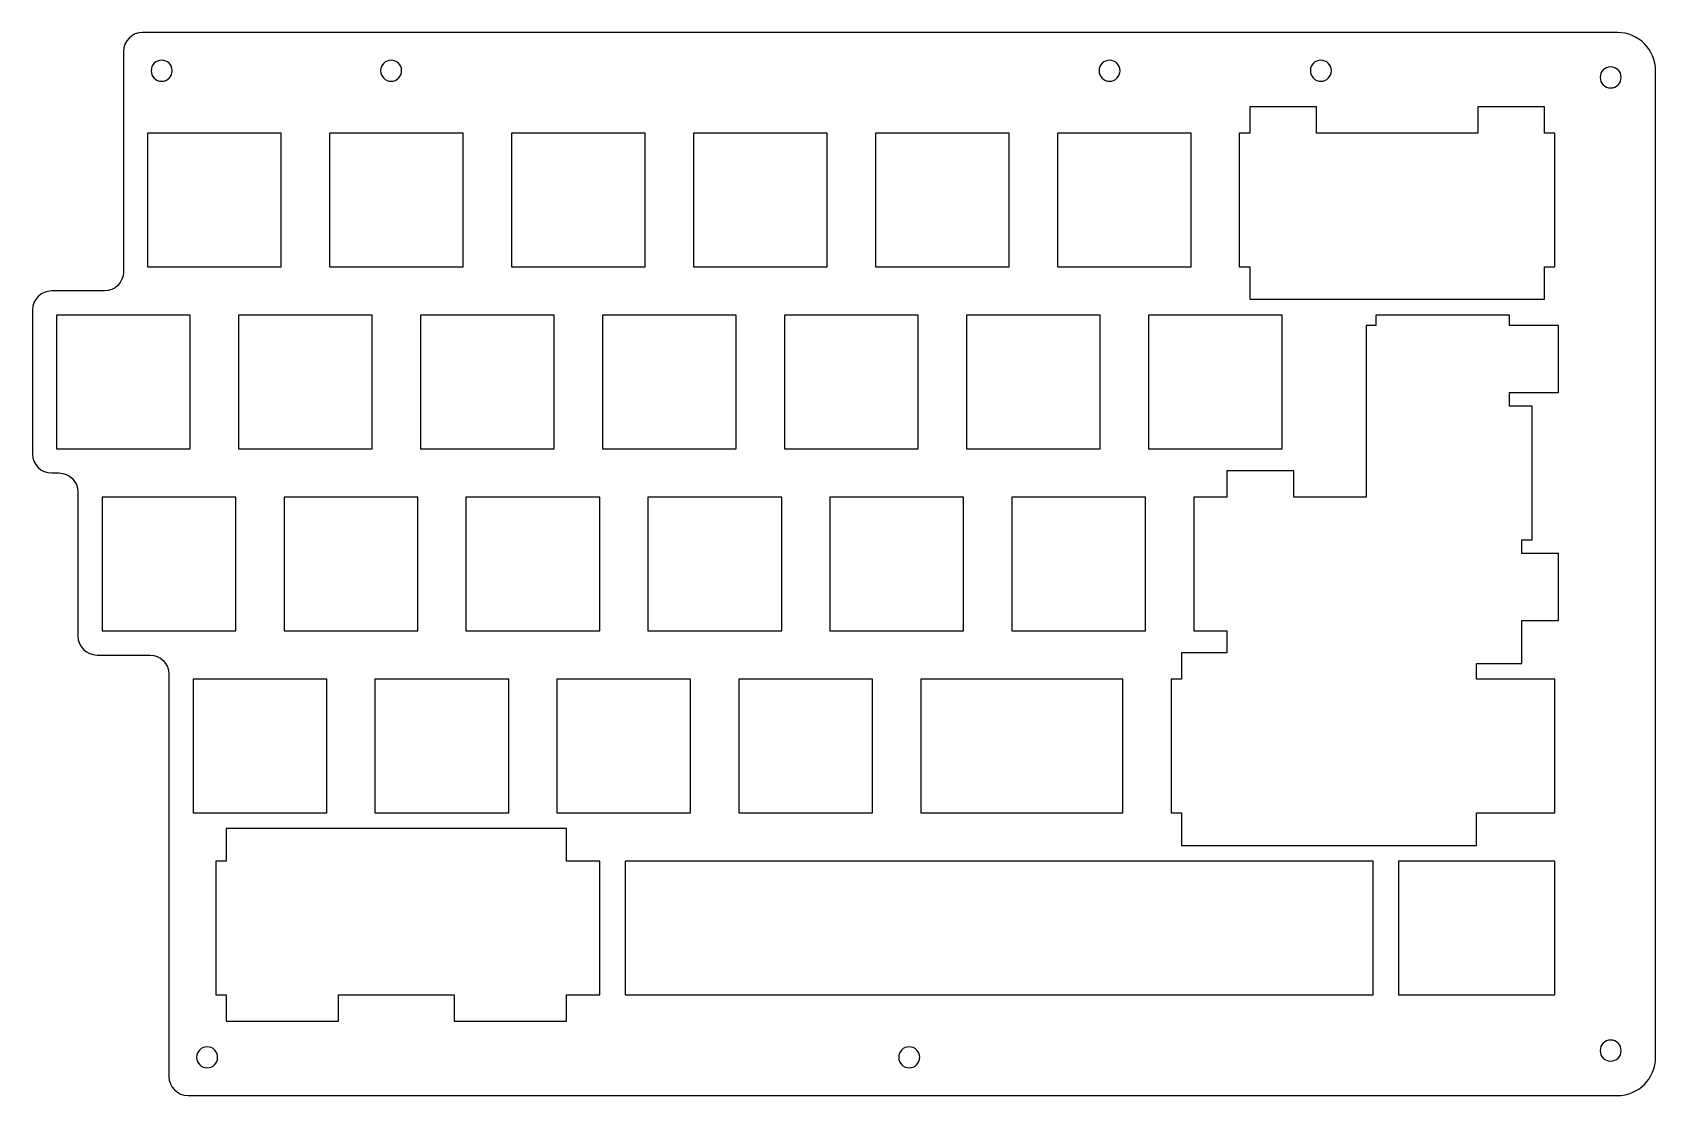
# Model space of a CAD drawing. Header units: inches. Extents: x 61 to 231, y 94 to 206.
import ezdxf

# ---------------------------------------------------------------- set-up
doc = ezdxf.new("R2010")
doc.units = ezdxf.units.IN
doc.header["$MEASUREMENT"] = 0
doc.layers.add('Layer 1', color=7, linetype='Continuous')

msp = doc.modelspace()

# ---------------------------------------------------------------- linework, layer by layer
at = {"layer": 'Layer 1', "color": 7, "lineweight": 25, "true_color": 0xffffff}
for points in [[(187.39, 181.14), (188.48, 181.14), (188.48, 177.74), (191.98, 177.74), (195.48, 177.74), (212.35, 177.74), (215.85, 177.74), (219.35, 177.74), (219.35, 181.14), (220.44, 181.14), (220.44, 195.14), (219.35, 195.14), (219.35, 197.89), (212.35, 197.89), (212.35, 195.14), (210.92, 195.14), (206.44, 195.14), (201.39, 195.14), (196.92, 195.14), (195.48, 195.14), (195.48, 197.89), (188.48, 197.89), (188.48, 195.14), (187.39, 195.14), (187.39, 181.14)], [(73.09, 181.14), (87.09, 181.14), (87.09, 195.14), (73.09, 195.14), (73.09, 181.14)], [(92.14, 181.14), (106.14, 181.14), (106.14, 195.14), (92.14, 195.14), (92.14, 181.14)], [(111.19, 181.14), (125.19, 181.14), (125.19, 195.14), (111.19, 195.14), (111.19, 181.14)], [(130.24, 181.14), (144.24, 181.14), (144.24, 195.14), (130.24, 195.14), (130.24, 181.14)], [(149.29, 181.14), (163.29, 181.14), (163.29, 195.14), (149.29, 195.14), (149.29, 181.14)], [(168.34, 181.14), (182.34, 181.14), (182.34, 195.14), (168.34, 195.14), (168.34, 181.14)], [(63.57, 162.09), (77.57, 162.09), (77.57, 176.09), (63.57, 176.09), (63.57, 162.09)], [(82.62, 162.09), (96.62, 162.09), (96.62, 176.09), (82.62, 176.09), (82.62, 162.09)], [(101.67, 162.09), (115.67, 162.09), (115.67, 176.09), (101.67, 176.09), (101.67, 162.09)], [(120.72, 162.09), (134.72, 162.09), (134.72, 176.09), (120.72, 176.09), (120.72, 162.09)], [(139.77, 162.09), (153.77, 162.09), (153.77, 176.09), (139.77, 176.09), (139.77, 162.09)], [(158.82, 162.09), (172.82, 162.09), (172.82, 176.09), (158.82, 176.09), (158.82, 162.09)], [(177.87, 162.09), (191.87, 162.09), (191.87, 176.09), (177.87, 176.09), (177.87, 162.09)], [(215.68, 176.09), (201.68, 176.09), (201.68, 175), (200.66, 175), (200.66, 171.5), (200.66, 168), (200.66, 157.04), (196.63, 157.04), (194.54, 157.04), (193.1, 157.04), (193.1, 159.79), (186.1, 159.79), (186.1, 157.04), (182.63, 157.04), (182.63, 143.04), (186.1, 143.04), (186.1, 140.74), (181.33, 140.74), (181.33, 137.99), (180.25, 137.99), (180.25, 123.99), (181.33, 123.99), (181.33, 120.59), (184.83, 120.59), (188.33, 120.59), (205.21, 120.59), (208.71, 120.59), (212.21, 120.59), (212.21, 123.99), (220.44, 123.99), (220.44, 137.99), (212.21, 137.99), (212.21, 139.64), (213.47, 139.64), (216.97, 139.64), (216.97, 144.12), (220.81, 144.12), (220.81, 151.12), (216.97, 151.12), (216.97, 152.56), (218.06, 152.56), (218.06, 166.56), (215.68, 166.56), (215.68, 168), (220.81, 168), (220.81, 175), (215.68, 175), (215.68, 176.09)], [(68.33, 143.04), (82.33, 143.04), (82.33, 157.04), (68.33, 157.04), (68.33, 143.04)], [(87.38, 143.04), (101.38, 143.04), (101.38, 157.04), (87.38, 157.04), (87.38, 143.04)], [(106.43, 143.04), (120.43, 143.04), (120.43, 157.04), (106.43, 157.04), (106.43, 143.04)], [(125.48, 143.04), (139.48, 143.04), (139.48, 157.04), (125.48, 157.04), (125.48, 143.04)], [(144.53, 143.04), (158.53, 143.04), (158.53, 157.04), (144.53, 157.04), (144.53, 143.04)], [(163.58, 143.04), (177.58, 143.04), (177.58, 157.04), (163.58, 157.04), (163.58, 143.04)], [(77.85, 123.99), (91.85, 123.99), (91.85, 137.99), (77.85, 137.99), (77.85, 123.99)], [(96.9, 123.99), (110.9, 123.99), (110.9, 137.99), (96.9, 137.99), (96.9, 123.99)], [(115.95, 123.99), (129.95, 123.99), (129.95, 137.99), (115.95, 137.99), (115.95, 123.99)], [(135, 123.99), (149, 123.99), (149, 137.99), (135, 137.99), (135, 123.99)], [(161.2, 123.99), (168.05, 123.99), (175.2, 123.99), (175.2, 137.99), (168.05, 137.99), (161.2, 137.99), (154.05, 137.99), (154.05, 123.99), (161.2, 123.99)], [(94.52, 104.94), (103.76, 104.94), (105.2, 104.94), (105.2, 102.19), (109.96, 102.19), (112.2, 102.19), (116.96, 102.19), (116.96, 104.94), (120.43, 104.94), (120.43, 118.94), (116.96, 118.94), (116.96, 122.34), (113.46, 122.34), (112.2, 122.34), (109.96, 122.34), (108.7, 122.34), (105.2, 122.34), (93.08, 122.34), (89.58, 122.34), (88.32, 122.34), (86.08, 122.34), (84.82, 122.34), (81.32, 122.34), (81.32, 118.94), (80.24, 118.94), (80.24, 104.94), (81.32, 104.94), (81.32, 102.19), (86.08, 102.19), (88.32, 102.19), (93.08, 102.19), (93.08, 104.94), (94.24, 104.94), (94.52, 104.94)], [(123.1, 104.94), (130.24, 104.94), (132.62, 104.94), (135, 104.94), (137.1, 104.94), (144.24, 104.94), (146.62, 104.94), (146.91, 104.94), (149, 104.94), (149.29, 104.94), (156.44, 104.94), (160.91, 104.94), (163.29, 104.94), (163.58, 104.94), (168.34, 104.94), (170.44, 104.94), (177.58, 104.94), (180.25, 104.94), (182.34, 104.94), (187.39, 104.94), (194.25, 104.94), (201.39, 104.94), (201.39, 118.94), (194.25, 118.94), (187.39, 118.94), (182.34, 118.94), (180.25, 118.94), (177.58, 118.94), (170.44, 118.94), (168.34, 118.94), (163.58, 118.94), (163.29, 118.94), (160.91, 118.94), (156.44, 118.94), (149.29, 118.94), (149, 118.94), (146.91, 118.94), (146.62, 118.94), (144.24, 118.94), (137.1, 118.94), (135, 118.94), (132.62, 118.94), (130.24, 118.94), (123.1, 118.94), (123.1, 104.94)], [(204.06, 104.94), (206.44, 104.94), (218.06, 104.94), (220.44, 104.94), (220.44, 118.94), (218.06, 118.94), (206.44, 118.94), (204.06, 118.94), (204.06, 104.94)]]:
    msp.add_lwpolyline(points, dxfattribs=at)
at = {"layer": 'Layer 1', "color": 205, "lineweight": 25, "true_color": 0x7c46af}
for points, knots in [([(72.57, 205.66), (72.57, 205.66), (226.97, 205.66), (226.97, 205.66), (229.18, 205.66), (230.97, 203.87), (230.97, 201.66), (230.97, 201.66), (230.97, 98.41), (230.97, 98.41), (230.97, 96.2), (229.18, 94.41), (226.97, 94.41), (226.97, 94.41), (77.33, 94.41), (77.33, 94.41), (76.22, 94.41), (75.33, 95.31), (75.33, 96.41), (75.33, 96.41), (75.33, 138.51), (75.33, 138.51), (75.33, 139.62), (74.43, 140.51), (73.33, 140.51), (73.33, 140.51), (67.8, 140.51), (67.8, 140.51), (66.7, 140.51), (65.8, 141.41), (65.8, 142.51), (65.8, 142.51), (65.8, 157.56), (65.8, 157.56), (65.8, 158.67), (64.91, 159.56), (63.8, 159.56), (63.8, 159.56), (63.04, 159.56), (63.04, 159.56), (61.94, 159.56), (61.04, 160.46), (61.04, 161.56), (61.04, 161.56), (61.04, 176.61), (61.04, 176.61), (61.04, 177.72), (61.94, 178.61), (63.04, 178.61), (63.04, 178.61), (68.57, 178.61), (68.57, 178.61), (69.67, 178.61), (70.57, 179.51), (70.57, 180.61), (70.57, 180.61), (70.57, 203.66), (70.57, 203.66), (70.57, 204.77), (71.46, 205.66), (72.57, 205.66)], [0, 0, 0, 0, 1, 1, 1, 2, 2, 2, 3, 3, 3, 4, 4, 4, 5, 5, 5, 6, 6, 6, 7, 7, 7, 8, 8, 8, 9, 9, 9, 10, 10, 10, 11, 11, 11, 12, 12, 12, 13, 13, 13, 14, 14, 14, 15, 15, 15, 16, 16, 16, 17, 17, 17, 18, 18, 18, 19, 19, 19, 20, 20, 20, 20]), ([(75.67, 201.66), (75.67, 201.05), (75.17, 200.56), (74.57, 200.56), (73.96, 200.56), (73.47, 201.05), (73.47, 201.66), (73.47, 202.27), (73.96, 202.76), (74.57, 202.76), (75.17, 202.76), (75.67, 202.27), (75.67, 201.66)], [0, 0, 0, 0, 1, 1, 1, 2, 2, 2, 3, 3, 3, 4, 4, 4, 4]), ([(99.69, 201.66), (99.69, 201.05), (99.2, 200.56), (98.59, 200.56), (97.98, 200.56), (97.49, 201.05), (97.49, 201.66), (97.49, 202.27), (97.98, 202.76), (98.59, 202.76), (99.2, 202.76), (99.69, 202.27), (99.69, 201.66)], [0, 0, 0, 0, 1, 1, 1, 2, 2, 2, 3, 3, 3, 4, 4, 4, 4]), ([(174.91, 201.66), (174.91, 201.05), (174.41, 200.56), (173.81, 200.56), (173.2, 200.56), (172.71, 201.05), (172.71, 201.66), (172.71, 202.27), (173.2, 202.76), (173.81, 202.76), (174.41, 202.76), (174.91, 202.27), (174.91, 201.66)], [0, 0, 0, 0, 1, 1, 1, 2, 2, 2, 3, 3, 3, 4, 4, 4, 4]), ([(197.03, 201.66), (197.03, 201.05), (196.53, 200.56), (195.93, 200.56), (195.32, 200.56), (194.83, 201.05), (194.83, 201.66), (194.83, 202.27), (195.32, 202.76), (195.93, 202.76), (196.53, 202.76), (197.03, 202.27), (197.03, 201.66)], [0, 0, 0, 0, 1, 1, 1, 2, 2, 2, 3, 3, 3, 4, 4, 4, 4]), ([(227.37, 200.96), (227.37, 200.35), (226.87, 199.86), (226.27, 199.86), (225.66, 199.86), (225.17, 200.35), (225.17, 200.96), (225.17, 201.57), (225.66, 202.06), (226.27, 202.06), (226.87, 202.06), (227.37, 201.57), (227.37, 200.96)], [0, 0, 0, 0, 1, 1, 1, 2, 2, 2, 3, 3, 3, 4, 4, 4, 4]), ([(80.43, 98.41), (80.43, 97.8), (79.94, 97.31), (79.33, 97.31), (78.72, 97.31), (78.23, 97.8), (78.23, 98.41), (78.23, 99.02), (78.72, 99.51), (79.33, 99.51), (79.94, 99.51), (80.43, 99.02), (80.43, 98.41)], [0, 0, 0, 0, 1, 1, 1, 2, 2, 2, 3, 3, 3, 4, 4, 4, 4]), ([(153.93, 98.41), (153.93, 97.8), (153.44, 97.31), (152.83, 97.31), (152.22, 97.31), (151.73, 97.8), (151.73, 98.41), (151.73, 99.02), (152.22, 99.51), (152.83, 99.51), (153.44, 99.51), (153.93, 99.02), (153.93, 98.41)], [0, 0, 0, 0, 1, 1, 1, 2, 2, 2, 3, 3, 3, 4, 4, 4, 4]), ([(227.37, 99.11), (227.37, 98.5), (226.87, 98.01), (226.27, 98.01), (225.66, 98.01), (225.17, 98.5), (225.17, 99.11), (225.17, 99.72), (225.66, 100.21), (226.27, 100.21), (226.87, 100.21), (227.37, 99.72), (227.37, 99.11)], [0, 0, 0, 0, 1, 1, 1, 2, 2, 2, 3, 3, 3, 4, 4, 4, 4])]:
    msp.add_open_spline(points, degree=3, knots=knots, dxfattribs=at)

doc.saveas('drawing.dxf')
